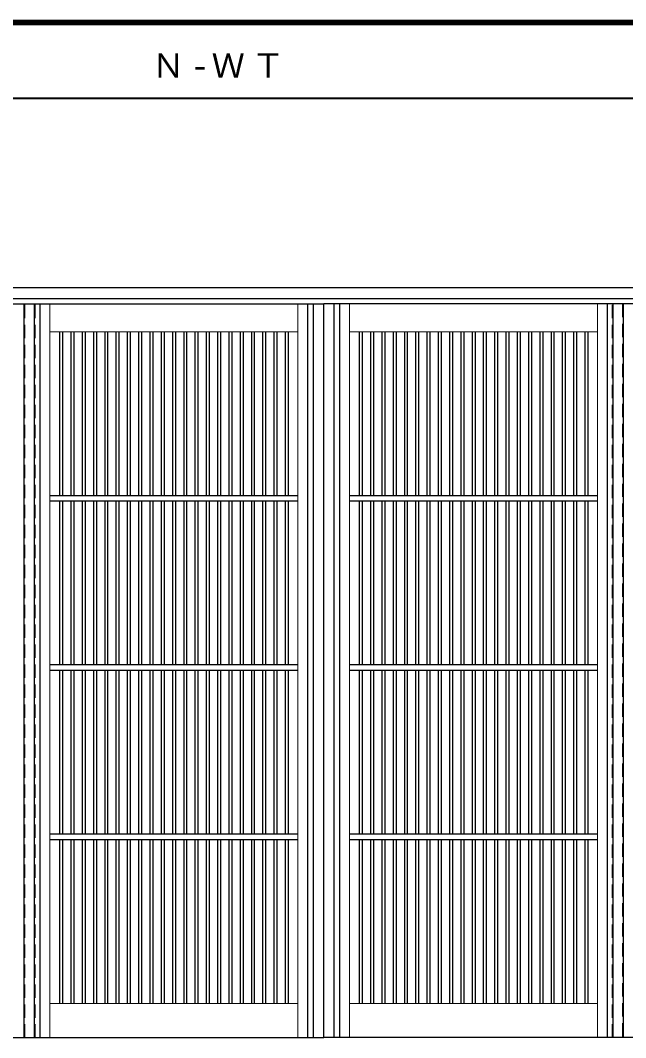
# Model space of a CAD drawing. Units: millimetres, scale not verified. Extents: x -6000 to 5700, y -4307 to 4175.
# Drawn here: x -3515 to -1879, y 1426 to 4175 of the extents above; entities that cross this region are included whole.
import ezdxf

# ---------------------------------------------------------------- set-up
doc = ezdxf.new("R2010")
doc.units = ezdxf.units.MM
doc.header["$LTSCALE"] = 30
doc.linetypes.add('DASHED1', pattern=[1.8, 1.2, -0.6])
for name, color, linetype, lineweight in [('0-2_扉', 3, 'Continuous', 25), ('0-3_仕上げ', 3, 'Continuous', 25), ('0-4_枠', 3, 'Continuous', 25), ('F-1_枠', 6, 'Continuous', 40)]:
    doc.layers.add(name, color=color, linetype=linetype, lineweight=lineweight)
doc.layers.add('0-A_文字', color=7, linetype='Continuous')
doc.styles.add('ＭＳ ゴシック', font='')
doc.styles.get('ＭＳ ゴシック').set_extended_font_data('MS Gothic')

msp = doc.modelspace()

# ---------------------------------------------------------------- linework, layer by layer
at = {"layer": '0-2_扉'}
for p, q in [((-4282, 3409), (-2695, 3409)), ((-3505, 1426), (-3505, 3409)), ((-2695, 1426), (-2695, 3409)), ((-1108, 3409), (-2695, 3409)), ((-1885, 1426), (-1885, 3409)), ((-4282, 1426), (-2695, 1426)), ((-1108, 1426), (-2695, 1426))]:
    msp.add_line(p, q, dxfattribs=at)
at = {"layer": '0-2_扉', "color": 4, "linetype": 'DASHED1', "lineweight": 9}
for p, q in [((-3475, 1426), (-3475, 3409)), ((-1915, 1426), (-1915, 3409))]:
    msp.add_line(p, q, dxfattribs=at)
at = {"layer": '0-3_仕上げ', "color": 4, "linetype": 'DASHED1', "lineweight": 9}
for p, q in [((-3502.5, 1426), (-3502.5, 3409)), ((-1887.5, 3409), (-1887.5, 1426))]:
    msp.add_line(p, q, dxfattribs=at)
at = {"layer": '0-3_仕上げ'}
for p, q in [((-3477.5, 3409), (-3477.5, 1426)), ((-3462.5, 3409), (-3462.5, 1426)), ((-2737.5, 1426), (-2737.5, 3409)), ((-2722.5, 1426), (-2722.5, 3409)), ((-2667.5, 3409), (-2667.5, 1426)), ((-2652.5, 3409), (-2652.5, 1426)), ((-1927.5, 1426), (-1927.5, 3409)), ((-1912.5, 1426), (-1912.5, 3409)), ((-3409, 3333), (-3409, 2890.5)), ((-3401, 3333), (-3401, 2890.5)), ((-3378.5, 3333), (-3378.5, 2890.5)), ((-3370.5, 3333), (-3370.5, 2890.5)), ((-3348, 3333), (-3348, 2890.5)), ((-3340, 3333), (-3340, 2890.5)), ((-3317.5, 3333), (-3317.5, 2890.5)), ((-3309.5, 3333), (-3309.5, 2890.5)), ((-3287, 3333), (-3287, 2890.5)), ((-3279, 3333), (-3279, 2890.5)), ((-3256.5, 3333), (-3256.5, 2890.5)), ((-3248.5, 3333), (-3248.5, 2890.5)), ((-3226, 3333), (-3226, 2890.5)), ((-3218, 3333), (-3218, 2890.5)), ((-3195.5, 3333), (-3195.5, 2890.5)), ((-3187.5, 3333), (-3187.5, 2890.5)), ((-3165, 3333), (-3165, 2890.5)), ((-3157, 3333), (-3157, 2890.5)), ((-3134.5, 3333), (-3134.5, 2890.5)), ((-3126.5, 3333), (-3126.5, 2890.5)), ((-3104, 3333), (-3104, 2890.5)), ((-3096, 3333), (-3096, 2890.5)), ((-3073.5, 3333), (-3073.5, 2890.5)), ((-3065.5, 3333), (-3065.5, 2890.5)), ((-3043, 3333), (-3043, 2890.5)), ((-3035, 3333), (-3035, 2890.5)), ((-3012.5, 3333), (-3012.5, 2890.5)), ((-3004.5, 3333), (-3004.5, 2890.5)), ((-2982, 3333), (-2982, 2890.5)), ((-2974, 3333), (-2974, 2890.5)), ((-2951.5, 3333), (-2951.5, 2890.5)), ((-2943.5, 3333), (-2943.5, 2890.5)), ((-2921, 3333), (-2921, 2890.5)), ((-2913, 3333), (-2913, 2890.5)), ((-2890.5, 3333), (-2890.5, 2890.5)), ((-2882.5, 3333), (-2882.5, 2890.5)), ((-2860, 3333), (-2860, 2890.5)), ((-2852, 3333), (-2852, 2890.5)), ((-2829.5, 3333), (-2829.5, 2890.5)), ((-2821.5, 3333), (-2821.5, 2890.5)), ((-2799, 3333), (-2799, 2890.5)), ((-2791, 3333), (-2791, 2890.5)), ((-2599, 3333), (-2599, 2890.5)), ((-2591, 3333), (-2591, 2890.5)), ((-2568.5, 3333), (-2568.5, 2890.5)), ((-2560.5, 3333), (-2560.5, 2890.5)), ((-2538, 3333), (-2538, 2890.5)), ((-2530, 3333), (-2530, 2890.5)), ((-2507.5, 3333), (-2507.5, 2890.5)), ((-2499.5, 3333), (-2499.5, 2890.5)), ((-2477, 3333), (-2477, 2890.5)), ((-2469, 3333), (-2469, 2890.5)), ((-2446.5, 3333), (-2446.5, 2890.5)), ((-2438.5, 3333), (-2438.5, 2890.5)), ((-2416, 3333), (-2416, 2890.5)), ((-2408, 3333), (-2408, 2890.5)), ((-2385.5, 3333), (-2385.5, 2890.5)), ((-2377.5, 3333), (-2377.5, 2890.5)), ((-2355, 3333), (-2355, 2890.5)), ((-2347, 3333), (-2347, 2890.5)), ((-2324.5, 3333), (-2324.5, 2890.5)), ((-2316.5, 3333), (-2316.5, 2890.5)), ((-2294, 3333), (-2294, 2890.5)), ((-2286, 3333), (-2286, 2890.5)), ((-2263.5, 3333), (-2263.5, 2890.5)), ((-2255.5, 3333), (-2255.5, 2890.5)), ((-2233, 3333), (-2233, 2890.5)), ((-2225, 3333), (-2225, 2890.5)), ((-2202.5, 3333), (-2202.5, 2890.5)), ((-2194.5, 3333), (-2194.5, 2890.5)), ((-2172, 3333), (-2172, 2890.5)), ((-2164, 3333), (-2164, 2890.5)), ((-2141.5, 3333), (-2141.5, 2890.5)), ((-2133.5, 3333), (-2133.5, 2890.5)), ((-2111, 3333), (-2111, 2890.5)), ((-2103, 3333), (-2103, 2890.5)), ((-2080.5, 3333), (-2080.5, 2890.5)), ((-2072.5, 3333), (-2072.5, 2890.5)), ((-2050, 3333), (-2050, 2890.5)), ((-2042, 3333), (-2042, 2890.5)), ((-2019.5, 3333), (-2019.5, 2890.5)), ((-2011.5, 3333), (-2011.5, 2890.5)), ((-1989, 3333), (-1989, 2890.5)), ((-1981, 3333), (-1981, 2890.5)), ((-2765, 2890.5), (-3435, 2890.5)), ((-1955, 2890.5), (-2625, 2890.5)), ((-2765, 2875.5), (-3435, 2875.5)), ((-3409, 2875.5), (-3409, 2433)), ((-3401, 2875.5), (-3401, 2433)), ((-3378.5, 2875.5), (-3378.5, 2433)), ((-3370.5, 2875.5), (-3370.5, 2433)), ((-3348, 2875.5), (-3348, 2433)), ((-3340, 2875.5), (-3340, 2433)), ((-3317.5, 2875.5), (-3317.5, 2433)), ((-3309.5, 2875.5), (-3309.5, 2433)), ((-3287, 2875.5), (-3287, 2433)), ((-3279, 2875.5), (-3279, 2433)), ((-3256.5, 2875.5), (-3256.5, 2433)), ((-3248.5, 2875.5), (-3248.5, 2433)), ((-3226, 2875.5), (-3226, 2433)), ((-3218, 2875.5), (-3218, 2433)), ((-3195.5, 2875.5), (-3195.5, 2433)), ((-3187.5, 2875.5), (-3187.5, 2433)), ((-3165, 2875.5), (-3165, 2433)), ((-3157, 2875.5), (-3157, 2433)), ((-3134.5, 2875.5), (-3134.5, 2433)), ((-3126.5, 2875.5), (-3126.5, 2433)), ((-3104, 2875.5), (-3104, 2433)), ((-3096, 2875.5), (-3096, 2433)), ((-3073.5, 2875.5), (-3073.5, 2433)), ((-3065.5, 2875.5), (-3065.5, 2433)), ((-3043, 2875.5), (-3043, 2433)), ((-3035, 2875.5), (-3035, 2433)), ((-3012.5, 2875.5), (-3012.5, 2433)), ((-3004.5, 2875.5), (-3004.5, 2433)), ((-2982, 2875.5), (-2982, 2433)), ((-2974, 2875.5), (-2974, 2433)), ((-2951.5, 2875.5), (-2951.5, 2433)), ((-2943.5, 2875.5), (-2943.5, 2433)), ((-2921, 2875.5), (-2921, 2433)), ((-2913, 2875.5), (-2913, 2433)), ((-2890.5, 2875.5), (-2890.5, 2433)), ((-2882.5, 2875.5), (-2882.5, 2433)), ((-2860, 2875.5), (-2860, 2433)), ((-2852, 2875.5), (-2852, 2433)), ((-2829.5, 2875.5), (-2829.5, 2433)), ((-2821.5, 2875.5), (-2821.5, 2433)), ((-2799, 2875.5), (-2799, 2433)), ((-2791, 2875.5), (-2791, 2433)), ((-1955, 2875.5), (-2625, 2875.5)), ((-2599, 2875.5), (-2599, 2433)), ((-2591, 2875.5), (-2591, 2433)), ((-2568.5, 2875.5), (-2568.5, 2433)), ((-2560.5, 2875.5), (-2560.5, 2433)), ((-2538, 2875.5), (-2538, 2433)), ((-2530, 2875.5), (-2530, 2433)), ((-2507.5, 2875.5), (-2507.5, 2433)), ((-2499.5, 2875.5), (-2499.5, 2433)), ((-2477, 2875.5), (-2477, 2433)), ((-2469, 2875.5), (-2469, 2433)), ((-2446.5, 2875.5), (-2446.5, 2433)), ((-2438.5, 2875.5), (-2438.5, 2433)), ((-2416, 2875.5), (-2416, 2433)), ((-2408, 2875.5), (-2408, 2433)), ((-2385.5, 2875.5), (-2385.5, 2433)), ((-2377.5, 2875.5), (-2377.5, 2433)), ((-2355, 2875.5), (-2355, 2433)), ((-2347, 2875.5), (-2347, 2433)), ((-2324.5, 2875.5), (-2324.5, 2433)), ((-2316.5, 2875.5), (-2316.5, 2433)), ((-2294, 2875.5), (-2294, 2433)), ((-2286, 2875.5), (-2286, 2433)), ((-2263.5, 2875.5), (-2263.5, 2433)), ((-2255.5, 2875.5), (-2255.5, 2433)), ((-2233, 2875.5), (-2233, 2433)), ((-2225, 2875.5), (-2225, 2433)), ((-2202.5, 2875.5), (-2202.5, 2433)), ((-2194.5, 2875.5), (-2194.5, 2433)), ((-2172, 2875.5), (-2172, 2433)), ((-2164, 2875.5), (-2164, 2433)), ((-2141.5, 2875.5), (-2141.5, 2433)), ((-2133.5, 2875.5), (-2133.5, 2433)), ((-2111, 2875.5), (-2111, 2433)), ((-2103, 2875.5), (-2103, 2433)), ((-2080.5, 2875.5), (-2080.5, 2433)), ((-2072.5, 2875.5), (-2072.5, 2433)), ((-2050, 2875.5), (-2050, 2433)), ((-2042, 2875.5), (-2042, 2433)), ((-2019.5, 2875.5), (-2019.5, 2433)), ((-2011.5, 2875.5), (-2011.5, 2433)), ((-1989, 2875.5), (-1989, 2433)), ((-1981, 2875.5), (-1981, 2433)), ((-2765, 2433), (-3435, 2433)), ((-1955, 2433), (-2625, 2433)), ((-2765, 2418), (-3435, 2418)), ((-3409, 2418), (-3409, 1975.5)), ((-3401, 2418), (-3401, 1975.5)), ((-3378.5, 2418), (-3378.5, 1975.5)), ((-3370.5, 2418), (-3370.5, 1975.5)), ((-3348, 2418), (-3348, 1975.5)), ((-3340, 2418), (-3340, 1975.5)), ((-3317.5, 2418), (-3317.5, 1975.5)), ((-3309.5, 2418), (-3309.5, 1975.5)), ((-3287, 2418), (-3287, 1975.5)), ((-3279, 2418), (-3279, 1975.5)), ((-3256.5, 2418), (-3256.5, 1975.5)), ((-3248.5, 2418), (-3248.5, 1975.5)), ((-3226, 2418), (-3226, 1975.5)), ((-3218, 2418), (-3218, 1975.5)), ((-3195.5, 2418), (-3195.5, 1975.5)), ((-3187.5, 2418), (-3187.5, 1975.5)), ((-3165, 2418), (-3165, 1975.5)), ((-3157, 2418), (-3157, 1975.5)), ((-3134.5, 2418), (-3134.5, 1975.5)), ((-3126.5, 2418), (-3126.5, 1975.5)), ((-3104, 2418), (-3104, 1975.5)), ((-3096, 2418), (-3096, 1975.5)), ((-3073.5, 2418), (-3073.5, 1975.5)), ((-3065.5, 2418), (-3065.5, 1975.5)), ((-3043, 2418), (-3043, 1975.5)), ((-3035, 2418), (-3035, 1975.5)), ((-3012.5, 2418), (-3012.5, 1975.5)), ((-3004.5, 2418), (-3004.5, 1975.5)), ((-2982, 2418), (-2982, 1975.5)), ((-2974, 2418), (-2974, 1975.5)), ((-2951.5, 2418), (-2951.5, 1975.5)), ((-2943.5, 2418), (-2943.5, 1975.5)), ((-2921, 2418), (-2921, 1975.5)), ((-2913, 2418), (-2913, 1975.5)), ((-2890.5, 2418), (-2890.5, 1975.5)), ((-2882.5, 2418), (-2882.5, 1975.5)), ((-2860, 2418), (-2860, 1975.5)), ((-2852, 2418), (-2852, 1975.5)), ((-2829.5, 2418), (-2829.5, 1975.5)), ((-2821.5, 2418), (-2821.5, 1975.5)), ((-2799, 2418), (-2799, 1975.5)), ((-2791, 2418), (-2791, 1975.5)), ((-1955, 2418), (-2625, 2418)), ((-2599, 2418), (-2599, 1975.5)), ((-2591, 2418), (-2591, 1975.5)), ((-2568.5, 2418), (-2568.5, 1975.5)), ((-2560.5, 2418), (-2560.5, 1975.5)), ((-2538, 2418), (-2538, 1975.5)), ((-2530, 2418), (-2530, 1975.5)), ((-2507.5, 2418), (-2507.5, 1975.5)), ((-2499.5, 2418), (-2499.5, 1975.5)), ((-2477, 2418), (-2477, 1975.5)), ((-2469, 2418), (-2469, 1975.5)), ((-2446.5, 2418), (-2446.5, 1975.5)), ((-2438.5, 2418), (-2438.5, 1975.5)), ((-2416, 2418), (-2416, 1975.5)), ((-2408, 2418), (-2408, 1975.5)), ((-2385.5, 2418), (-2385.5, 1975.5)), ((-2377.5, 2418), (-2377.5, 1975.5)), ((-2355, 2418), (-2355, 1975.5)), ((-2347, 2418), (-2347, 1975.5)), ((-2324.5, 2418), (-2324.5, 1975.5)), ((-2316.5, 2418), (-2316.5, 1975.5)), ((-2294, 2418), (-2294, 1975.5)), ((-2286, 2418), (-2286, 1975.5)), ((-2263.5, 2418), (-2263.5, 1975.5)), ((-2255.5, 2418), (-2255.5, 1975.5)), ((-2233, 2418), (-2233, 1975.5)), ((-2225, 2418), (-2225, 1975.5)), ((-2202.5, 2418), (-2202.5, 1975.5)), ((-2194.5, 2418), (-2194.5, 1975.5)), ((-2172, 2418), (-2172, 1975.5)), ((-2164, 2418), (-2164, 1975.5)), ((-2141.5, 2418), (-2141.5, 1975.5)), ((-2133.5, 2418), (-2133.5, 1975.5)), ((-2111, 2418), (-2111, 1975.5)), ((-2103, 2418), (-2103, 1975.5)), ((-2080.5, 2418), (-2080.5, 1975.5)), ((-2072.5, 2418), (-2072.5, 1975.5)), ((-2050, 2418), (-2050, 1975.5)), ((-2042, 2418), (-2042, 1975.5)), ((-2019.5, 2418), (-2019.5, 1975.5)), ((-2011.5, 2418), (-2011.5, 1975.5)), ((-1989, 2418), (-1989, 1975.5)), ((-1981, 2418), (-1981, 1975.5)), ((-2765, 1975.5), (-3435, 1975.5)), ((-2765, 1960.5), (-3435, 1960.5)), ((-3409, 1960.5), (-3409, 1518)), ((-3401, 1960.5), (-3401, 1518)), ((-3378.5, 1960.5), (-3378.5, 1518)), ((-3370.5, 1960.5), (-3370.5, 1518)), ((-3348, 1960.5), (-3348, 1518)), ((-3340, 1960.5), (-3340, 1518)), ((-3317.5, 1960.5), (-3317.5, 1518)), ((-3309.5, 1960.5), (-3309.5, 1518)), ((-3287, 1960.5), (-3287, 1518)), ((-3279, 1960.5), (-3279, 1518)), ((-3256.5, 1960.5), (-3256.5, 1518)), ((-3248.5, 1960.5), (-3248.5, 1518)), ((-3226, 1960.5), (-3226, 1518)), ((-3218, 1960.5), (-3218, 1518)), ((-3195.5, 1960.5), (-3195.5, 1518)), ((-3187.5, 1960.5), (-3187.5, 1518)), ((-3165, 1960.5), (-3165, 1518)), ((-3157, 1960.5), (-3157, 1518)), ((-3134.5, 1960.5), (-3134.5, 1518)), ((-3126.5, 1960.5), (-3126.5, 1518)), ((-3104, 1960.5), (-3104, 1518)), ((-3096, 1960.5), (-3096, 1518)), ((-3073.5, 1960.5), (-3073.5, 1518)), ((-3065.5, 1960.5), (-3065.5, 1518)), ((-3043, 1960.5), (-3043, 1518)), ((-3035, 1960.5), (-3035, 1518)), ((-3012.5, 1960.5), (-3012.5, 1518)), ((-3004.5, 1960.5), (-3004.5, 1518)), ((-2982, 1960.5), (-2982, 1518)), ((-2974, 1960.5), (-2974, 1518)), ((-2951.5, 1960.5), (-2951.5, 1518)), ((-2943.5, 1960.5), (-2943.5, 1518)), ((-2921, 1960.5), (-2921, 1518)), ((-2913, 1960.5), (-2913, 1518)), ((-2890.5, 1960.5), (-2890.5, 1518)), ((-2882.5, 1960.5), (-2882.5, 1518)), ((-2860, 1960.5), (-2860, 1518)), ((-2852, 1960.5), (-2852, 1518)), ((-2829.5, 1960.5), (-2829.5, 1518)), ((-2821.5, 1960.5), (-2821.5, 1518)), ((-2799, 1960.5), (-2799, 1518)), ((-2791, 1960.5), (-2791, 1518)), ((-1955, 1975.5), (-2625, 1975.5)), ((-1955, 1960.5), (-2625, 1960.5)), ((-2599, 1960.5), (-2599, 1518)), ((-2591, 1960.5), (-2591, 1518)), ((-2568.5, 1960.5), (-2568.5, 1518)), ((-2560.5, 1960.5), (-2560.5, 1518)), ((-2538, 1960.5), (-2538, 1518)), ((-2530, 1960.5), (-2530, 1518)), ((-2507.5, 1960.5), (-2507.5, 1518)), ((-2499.5, 1960.5), (-2499.5, 1518)), ((-2477, 1960.5), (-2477, 1518)), ((-2469, 1960.5), (-2469, 1518)), ((-2446.5, 1960.5), (-2446.5, 1518)), ((-2438.5, 1960.5), (-2438.5, 1518)), ((-2416, 1960.5), (-2416, 1518)), ((-2408, 1960.5), (-2408, 1518)), ((-2385.5, 1960.5), (-2385.5, 1518)), ((-2377.5, 1960.5), (-2377.5, 1518)), ((-2355, 1960.5), (-2355, 1518)), ((-2347, 1960.5), (-2347, 1518)), ((-2324.5, 1960.5), (-2324.5, 1518)), ((-2316.5, 1960.5), (-2316.5, 1518)), ((-2294, 1960.5), (-2294, 1518)), ((-2286, 1960.5), (-2286, 1518)), ((-2263.5, 1960.5), (-2263.5, 1518)), ((-2255.5, 1960.5), (-2255.5, 1518)), ((-2233, 1960.5), (-2233, 1518)), ((-2225, 1960.5), (-2225, 1518)), ((-2202.5, 1960.5), (-2202.5, 1518)), ((-2194.5, 1960.5), (-2194.5, 1518)), ((-2172, 1960.5), (-2172, 1518)), ((-2164, 1960.5), (-2164, 1518)), ((-2141.5, 1960.5), (-2141.5, 1518)), ((-2133.5, 1960.5), (-2133.5, 1518)), ((-2111, 1960.5), (-2111, 1518)), ((-2103, 1960.5), (-2103, 1518)), ((-2080.5, 1960.5), (-2080.5, 1518)), ((-2072.5, 1960.5), (-2072.5, 1518)), ((-2050, 1960.5), (-2050, 1518)), ((-2042, 1960.5), (-2042, 1518)), ((-2019.5, 1960.5), (-2019.5, 1518)), ((-2011.5, 1960.5), (-2011.5, 1518)), ((-1989, 1960.5), (-1989, 1518)), ((-1981, 1960.5), (-1981, 1518))]:
    msp.add_line(p, q, dxfattribs=at)
at = {"layer": '0-3_仕上げ', "color": 7, "lineweight": 18}
for p, q in [((-3435, 3409), (-3435, 1426)), ((-2765, 1426), (-2765, 3409)), ((-2625, 3409), (-2625, 1426)), ((-1955, 1426), (-1955, 3409)), ((-2765, 3333), (-3435, 3333)), ((-1955, 3333), (-2625, 3333)), ((-2765, 1518), (-3435, 1518)), ((-1955, 1518), (-2625, 1518))]:
    msp.add_line(p, q, dxfattribs=at)
at = {"layer": '0-4_枠'}
for p, q in [((-4312, 3453), (-1078, 3453)), ((-4282, 3423), (-1108, 3423))]:
    msp.add_line(p, q, dxfattribs=at)
at = {"layer": 'F-1_枠'}
for p, q in [((-6000, 4175), (5700, 4175)), ((-6000, 4170), (5700, 4170)), ((-6000, 4165), (5700, 4165)), ((-6000, 3965), (5700, 3965))]:
    msp.add_line(p, q, dxfattribs=at)

# ---------------------------------------------------------------- texts
at = {"layer": '0-A_文字', "insert": (-3160, 4020), "char_height": 65.98, "attachment_point": 7, "style": 'ＭＳ ゴシック'}
msp.add_mtext('\\T1.2;Ｎ-ＷＴ', dxfattribs=at)

doc.saveas('drawing.dxf')
